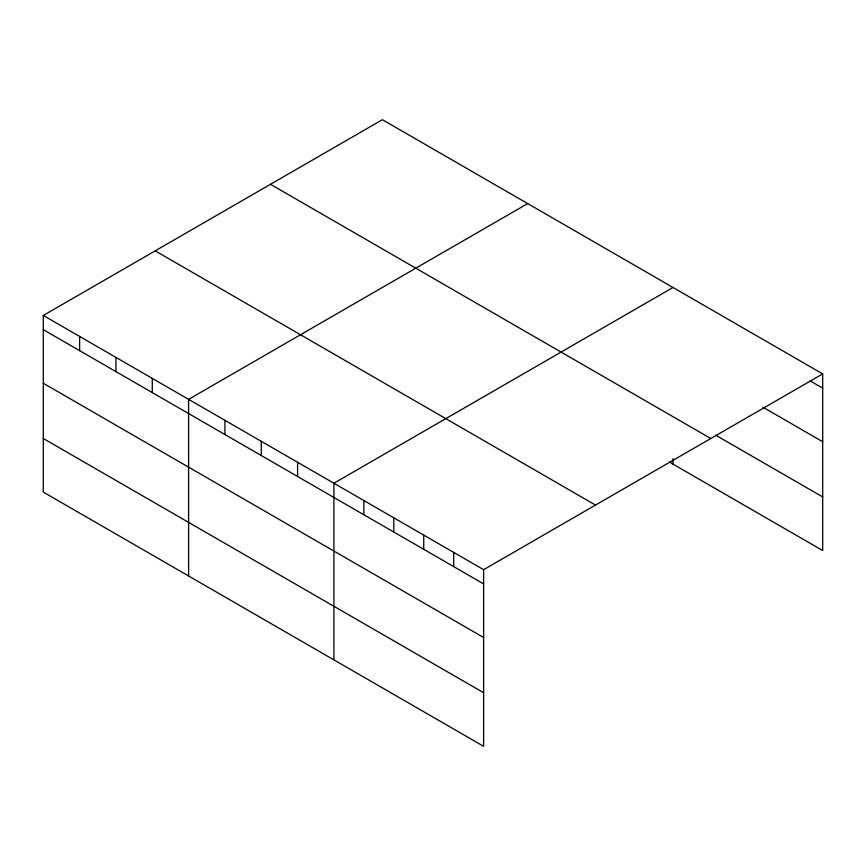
<?xml version="1.0" encoding="UTF-8"?>
<svg xmlns="http://www.w3.org/2000/svg" width="866" height="866" viewBox="0 0 866 866"><rect width="100%" height="100%" fill="white"/><g stroke="black" fill="none" stroke-linecap="round" stroke-linejoin="round"><path stroke-width="1.3" d="M483.618 637.495L483.618 569.676L43.3 315.462L43.3 492.094L483.618 746.308L483.618 637.495L43.3 383.27M669.472 462.076L822.7 550.538L822.7 373.906L382.382 119.692L43.3 315.462M527.686 203.586L188.604 399.356L188.604 575.987M672.99 287.48L333.908 483.239L333.908 659.87M483.618 569.676L822.7 373.906M810.035 380.813L822.7 388.13M762.816 407.15L822.7 441.725M715.597 435.111L822.7 496.943M270.484 184.296L710.802 438.51M155.198 250.859L595.516 505.073M43.3 329.675L483.618 583.89M43.3 438.499L483.618 692.713M672.99 458.742L672.99 464.1M453.676 552.389L453.676 566.602M423.734 535.101L423.734 549.325M393.792 517.814L393.792 532.038M363.85 500.526L363.85 514.75M297.579 462.271L297.579 476.484M261.261 441.303L261.261 455.516M224.933 420.324L224.933 434.537M152.275 378.377L152.275 392.601M115.957 357.409L115.957 371.622M79.629 336.43L79.629 350.654"/></g></svg>
